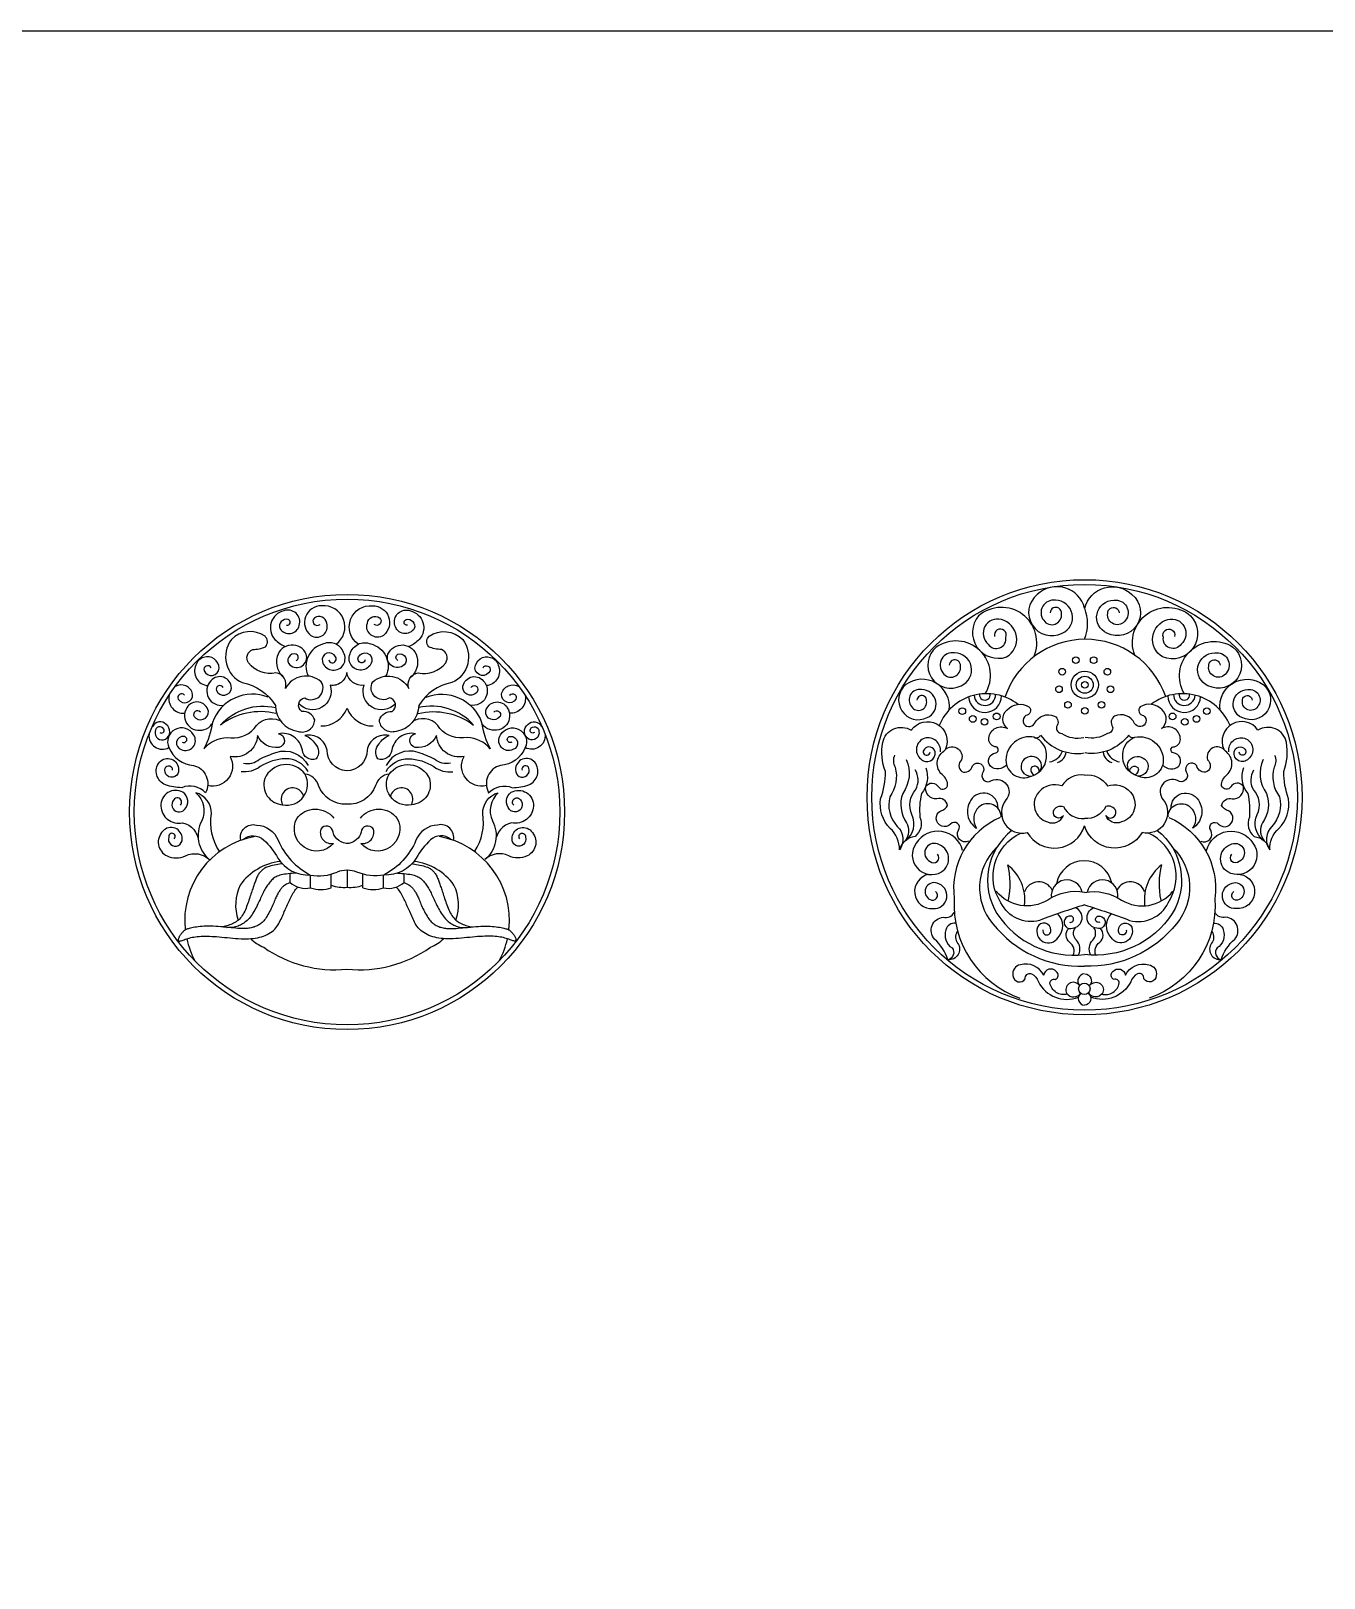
# Model space of a CAD drawing. Header units: millimetres. Extents: x -159346 to -157016, y -80163 to -78851.
# Drawn here: x -158123.3 to -157875.5, y -79147.2 to -78850.9 of the extents above; entities that cross this region are included whole.
import ezdxf

# ---------------------------------------------------------------- set-up
doc = ezdxf.new("R2010")
doc.units = ezdxf.units.MM
doc.header["$LTSCALE"] = 2
doc.header["$MEASUREMENT"] = 0
for name, color, linetype in [('3', 3, 'CONTINUOUS'), ('4', 4, 'CONTINUOUS'), ('7', 7, 'CONTINUOUS')]:
    doc.layers.add(name, color=color, linetype=linetype)
doc.layers.add('标注', color=7, linetype='CONTINUOUS', lineweight=25)

msp = doc.modelspace()

# ---------------------------------------------------------------- linework, layer by layer
at = {"layer": '3', "color": 0}
for p, q in [((-158073.61, -79013.98), (-158073.61, -79012.3)), ((-158069.69, -79015.03), (-158069.69, -79012.57)), ((-158065.73, -79015), (-158065.73, -79012.39)), ((-158062.66, -79011.63), (-158062.7, -79014.92)), ((-158059.66, -79015), (-158059.66, -79012.39)), ((-158055.71, -79015.03), (-158055.71, -79012.57)), ((-158051.78, -79013.98), (-158051.78, -79012.3))]:
    msp.add_line(p, q, dxfattribs=at)
for points in [[(-157921.39, -78961.47, 0.576968), (-157930.45, -78958.86, 0.902264), (-157925.67, -78966.24, 0.81527), (-157926.97, -78959.95, 0.684175), (-157929.22, -78963.78, 0.801803), (-157925.81, -78962.48, 1.016828), (-157927.99, -78962.33, 1.016828)], [(-157921.36, -78961.47, -0.576968), (-157912.31, -78958.86, -0.902264), (-157917.09, -78966.24, -0.81527), (-157915.78, -78959.95, -0.684175), (-157913.54, -78963.78, -0.801803), (-157916.94, -78962.48, -1.016828), (-157914.77, -78962.33, -1.016828)], [(-158064.81, -78968.37, 0.764401), (-158067.58, -78961, 0.714692), (-158069.67, -78966.66, 0.718561), (-158066.59, -78964.33, 0.553314), (-158068.93, -78963.28, 0.994656), (-158067.88, -78964.57)], [(-158060.58, -78968.37, -0.764401), (-158057.81, -78961, -0.714692), (-158055.72, -78966.66, -0.718561), (-158058.81, -78964.33, -0.553314), (-158056.47, -78963.28, -0.994656), (-158057.51, -78964.57)], [(-158074.29, -78964.72, 0.945036), (-158073.99, -78963.63, 0.598603), (-158075.58, -78965.37, 0.650996), (-158071.86, -78964.77, 0.617135), (-158074.84, -78961.94, 0.566164), (-158076.53, -78967.45, 0.103678), (-158074.54, -78968.81)], [(-158051.1, -78964.72, -0.945036), (-158051.4, -78963.63, -0.598603), (-158049.81, -78965.37, -0.650996), (-158053.54, -78964.77, -0.617135), (-158050.56, -78961.94, -0.566164), (-158048.87, -78967.45, -0.103678), (-158050.85, -78968.81)], [(-157931.11, -78970.78, 0.795297), (-157941.68, -78962.91, 0.760115), (-157936.32, -78970.8, 0.668581), (-157937.33, -78963.64, 0.799762), (-157939.87, -78968.34, 0.801803), (-157936.46, -78967.04, 1.382541), (-157938.64, -78966.89, 1.016828)], [(-157911.78, -78970.45, -0.774009), (-157901.08, -78962.91, -0.813152), (-157906.44, -78970.8, -0.668581), (-157905.42, -78963.64, -0.799762), (-157902.89, -78968.34, -0.801803), (-157906.29, -78967.04, -1.382541), (-157904.12, -78966.89)], [(-158072.45, -78971.47, 0.680341), (-158072.45, -78970.28, 0.813305), (-158073.65, -78972.32, 0.769631), (-158070.52, -78970.28, 0.708804), (-158076.08, -78970.68, 0.294001), (-158074.72, -78974.88)], [(-158066.19, -78971.38, 1.169114), (-158064.9, -78970.78, 0.909944), (-158067.43, -78971.67, 1.082387), (-158063.26, -78970.23, 0.452339), (-158067.24, -78968.3, 0.479589), (-158070.12, -78974.47, 0.479589)], [(-158059.2, -78971.38, -1.169114), (-158060.49, -78970.78, -0.909944), (-158057.96, -78971.67, -1.082387), (-158062.13, -78970.23, -0.452339), (-158058.16, -78968.3, -0.479589), (-158055.27, -78974.47, -0.479589)], [(-158052.94, -78971.47, -0.680341), (-158052.94, -78970.28, -0.813305), (-158051.75, -78972.32, -0.769631), (-158054.88, -78970.28, -0.708804), (-158049.31, -78970.68, -0.294001), (-158050.67, -78974.88)], [(-157940.43, -78977.84, 0.818321), (-157949.79, -78968.92, 0.902264), (-157945.01, -78976.3, 0.81527), (-157946.32, -78970.01, 0.684175), (-157948.56, -78973.84, 0.801803), (-157945.16, -78972.54, 1.016828), (-157947.33, -78972.39)], [(-157902.26, -78977.84, -0.797135), (-157892.96, -78968.92, -0.902264), (-157897.74, -78976.3, -0.81527), (-157896.44, -78970.01, -0.684175), (-157894.19, -78973.84, -0.801803), (-157897.6, -78972.54, -1.016828), (-157895.43, -78972.39)], [(-158088.75, -78972.86, 0.913915), (-158090.08, -78973.43, 0.780201), (-158087.2, -78972.97, 0.511685), (-158090.18, -78970.91, 0.265663), (-158091.67, -78972.35, 0.511819), (-158089.39, -78976.29)], [(-158036.65, -78972.86, -0.913915), (-158035.31, -78973.43, -0.780201), (-158038.19, -78972.97, -0.511685), (-158035.21, -78970.91, -0.265663), (-158033.73, -78972.35, -0.511819), (-158036.01, -78976.29)], [(-158086.41, -78976.65, 0.913915), (-158087.74, -78977.22, 0.780201), (-158084.86, -78976.76, 0.690591), (-158088.8, -78975.35, 0.722989), (-158086.29, -78980.05)], [(-158053.43, -78979.75, -0.814462), (-158059.44, -78976.23, -0.396573), (-158062.77, -78973.78, -0.425585), (-158065.95, -78976.23, -0.814462), (-158071.96, -78979.75)], [(-158038.99, -78976.65, -0.913915), (-158037.65, -78977.22, -0.780201), (-158040.53, -78976.76, -0.690591), (-158036.6, -78975.35, -0.722989), (-158039.1, -78980.05)], [(-157947.33, -78980.96, 0.662777), (-157955.6, -78976.1, 0.902264), (-157951.52, -78982.41, 0.81527), (-157952.63, -78977.03, 0.684175), (-157954.55, -78980.31, 0.801803), (-157951.64, -78979.2, 1.016828), (-157953.5, -78979.07, 1.016828)], [(-157895.43, -78980.96, -0.662777), (-157887.15, -78976.1, -0.902264), (-157891.24, -78982.41, -0.81527), (-157890.12, -78977.03, -0.684175), (-157888.2, -78980.31, -0.801803), (-157891.12, -78979.2, -1.016828), (-157889.26, -78979.07, -1.016828)], [(-158096.8, -78978.16, 0.511819), (-158093.81, -78981.58, 0.511819)], [(-158093.84, -78978.1, 0.913915), (-158095.04, -78978.91, 0.780201), (-158092.3, -78977.91, 0.511685), (-158095.62, -78976.45, 0.511685)], [(-158077.84, -78978.49, 0.423526), (-158088.49, -78983.34, -0.085316), (-158090.13, -78988.42, -0.21453), (-158085.7, -78986.2, 0.272565), (-158080.48, -78984.49, -0.389967), (-158075.62, -78982.99)], [(-158047.56, -78978.49, -0.423526), (-158036.91, -78983.34, 0.085316), (-158035.26, -78988.42, 0.21453), (-158039.69, -78986.2, -0.272565), (-158044.91, -78984.49, 0.389967), (-158049.78, -78982.99)], [(-158031.55, -78978.1, -0.913915), (-158030.35, -78978.91, -0.780201), (-158033.09, -78977.91, -0.511685), (-158029.77, -78976.45, -0.511685)], [(-158028.59, -78978.16, -0.511819), (-158031.59, -78981.58, -0.511819)], [(-158090.81, -78981.36, 0.913915), (-158092.01, -78982.18, 0.780201), (-158089.28, -78981.17, 0.690591), (-158093.41, -78980.54, 0.722989), (-158090.05, -78984.67, 0.225556), (-158088.6, -78983.62)], [(-158076.33, -78981.63, 0.226088), (-158086.92, -78983.84, -0.276841), (-158076.41, -78980.51)], [(-158067.7, -78984.02, 0.315346), (-158062.7, -78980.61, 0.31372), (-158057.69, -78984.02, 0.31372)], [(-158049.06, -78981.63, -0.226088), (-158038.48, -78983.84, 0.276841), (-158048.99, -78980.51)], [(-158034.58, -78981.36, -0.913915), (-158033.38, -78982.18, -0.780201), (-158036.12, -78981.17, -0.690591), (-158031.99, -78980.54, -0.722989), (-158035.35, -78984.67, -0.225556), (-158036.79, -78983.62)], [(-157936.34, -78991.44, -0.426377), (-157939.44, -78991.71, -0.586029), (-157938.4, -78989.16, 0.950481), (-157938.58, -78987.98, -0.394514), (-157939.72, -78986.32, -0.55097), (-157936.13, -78984.53, -0.475845), (-157936.22, -78980.94, -0.351889), (-157932.06, -78980.32, -0.657412), (-157932.67, -78982.02, 1.252332), (-157930.97, -78983.54, -0.405519), (-157927.14, -78982.12, -0.445799), (-157926.76, -78984.15, 0.440344), (-157925.77, -78985.47, 0.188033), (-157921.51, -78986.23)], [(-157906.42, -78991.44, 0.426377), (-157903.32, -78991.71, 0.586029), (-157904.36, -78989.16, -0.950481), (-157904.17, -78987.98, 0.394514), (-157903.04, -78986.32, 0.55097), (-157906.63, -78984.53, 0.475845), (-157906.54, -78980.94, 0.351889), (-157910.7, -78980.32, 0.657412), (-157910.08, -78982.02, -1.252332), (-157911.79, -78983.54, 0.405519), (-157915.62, -78982.12, 0.445799), (-157916, -78984.15, -0.440344), (-157916.99, -78985.47, -0.188033), (-157921.25, -78986.23)], [(-158098.6, -78985.27, 0.813971), (-158097.82, -78984.63, 0.812047), (-158099.46, -78985.06, 0.635144), (-158097.52, -78986.52, 0.550264), (-158097.35, -78983.73, 0.514063), (-158099.97, -78984.11, 0.016854), (-158100.09, -78984.25, 0.016854)], [(-158094.3, -78987.13, 1.263846), (-158093.96, -78986.02, 0.910067), (-158094.47, -78988.55, 0.769155), (-158092.11, -78985.72, 0.953547), (-158096.84, -78988.16, 0.286926), (-158092.11, -78991.56, -0.48952), (-158089.83, -78996.8, 0.314163), (-158094.38, -78995.84, -0.091069), (-158097.51, -78995.28, -0.496145), (-158098.67, -78990.96, -0.704152), (-158094.98, -78992.41, -1.231484), (-158097.55, -78992.09, -0.97026), (-158096.23, -78992.5)], [(-158031.1, -78987.13, -1.263846), (-158031.44, -78986.02, -0.910067), (-158030.92, -78988.55, -0.769155), (-158033.29, -78985.72, -0.953547), (-158028.56, -78988.16, -0.286926), (-158033.29, -78991.56, 0.48952), (-158035.57, -78996.8, -0.314163), (-158031.01, -78995.84, 0.091069), (-158027.88, -78995.28, 0.496145), (-158026.72, -78990.96, 0.704152), (-158030.41, -78992.41, 1.231484), (-158027.85, -78992.09, 0.97026), (-158029.16, -78992.5)], [(-158026.8, -78985.27, -0.813971), (-158027.57, -78984.63, -0.812047), (-158025.94, -78985.06, -0.635144), (-158027.87, -78986.52, -0.550264), (-158028.04, -78983.73, -0.514063), (-158025.42, -78984.11, -0.016854), (-158025.31, -78984.25, -0.016854)], [(-157951.81, -78992.02, -0.265393), (-157952.64, -78996.96, 0.078833), (-157952.94, -79001.49, -0.333603), (-157953.87, -79005.19, 0.315833), (-157956.86, -79007.77, 0.222774), (-157958.61, -79003.65, -0.236264), (-157960.46, -78997.99, 0.085555), (-157959.54, -78992.74, -0.136442), (-157960.05, -78987.18, -0.523331), (-157954.59, -78984.82, -0.910651), (-157948.04, -78988.48)], [(-157890.94, -78992.02, 0.265393), (-157890.12, -78996.96, -0.078833), (-157889.81, -79001.49, 0.333603), (-157888.88, -79005.19, -0.315833), (-157885.9, -79007.77, -0.222774), (-157884.14, -79003.65, 0.236264), (-157882.29, -78997.99, -0.085555), (-157883.22, -78992.74, 0.136442), (-157882.7, -78987.18, 0.523331), (-157888.16, -78984.82, 0.910651), (-157894.72, -78988.48)], [(-158100.65, -78985.61, 0.602606), (-158096.84, -78988.16)], [(-158035.99, -78995.43, -0.655969), (-158040.27, -78989.84, -0.460655), (-158045.56, -78985.84, -0.337276), (-158049.63, -78988.13, -0.827), (-158049.56, -78985.49, 0.417201), (-158054.14, -78988.63, -0.480503), (-158056.78, -78990.34, -0.366657), (-158056.57, -78987.42, -0.169841), (-158054.64, -78985.84, 0.421187), (-158058.86, -78988.63, -0.410772), (-158062.82, -78992.63, -0.391024), (-158066.54, -78988.63, 0.421187), (-158070.76, -78985.84, -0.169841), (-158068.83, -78987.42, -0.366657), (-158068.61, -78990.34, -0.480503), (-158071.26, -78988.63, 0.417201), (-158075.83, -78985.49, -0.827), (-158075.76, -78988.13, -0.337276), (-158079.84, -78985.84, -0.460655), (-158085.13, -78989.84, -0.655969), (-158089.4, -78995.43)], [(-158024.75, -78985.61, -0.602606), (-158028.56, -78988.16)], [(-157949.02, -78988.97, 0.531468), (-157952.01, -78986.37, 0.598897), (-157952.77, -78990.31, 0.752497), (-157950.03, -78988.97, 0.65611), (-157952.07, -78988.46, 1.454653), (-157950.99, -78989.04)], [(-157931.02, -78986.18, 0.483026), (-157929.82, -78985.75, 0.277221), (-157921.49, -78989.19, 0.274858)], [(-157911.74, -78986.18, -0.483026), (-157912.93, -78985.75, -0.277221), (-157921.26, -78989.19, -0.274858)], [(-157893.74, -78988.97, -0.531468), (-157890.75, -78986.37, -0.598897), (-157889.99, -78990.31, -0.752497), (-157892.72, -78988.97, -0.65611), (-157890.69, -78988.46, -1.454653), (-157891.77, -78989.04)], [(-158070.17, -78992.73, 0.275434), (-158074.46, -78990.3, 0.136815), (-158079.33, -78991.8, -0.187363), (-158082.97, -78992.8)], [(-158082.54, -78991.16, 0.224912), (-158079.47, -78990.37, -0.025666), (-158076.32, -78989.09, -0.372425), (-158070.17, -78991.59)], [(-158042.85, -78991.16, -0.224912), (-158045.93, -78990.37, 0.025666), (-158049.07, -78989.09, 0.372425), (-158055.22, -78991.59)], [(-158055.22, -78992.73, -0.275434), (-158050.93, -78990.3, -0.136815), (-158046.07, -78991.8, 0.187363), (-158042.42, -78992.8)], [(-157957.78, -78989.6, 0.239325), (-157957.68, -78991.92, -0.226734), (-157958.71, -78997.58, 0.257381), (-157957.27, -79003.24, -0.371712), (-157956.86, -79007.77)], [(-157955.59, -78990.46, -0.274358), (-157956.23, -78996.93, 0.249952), (-157955.48, -79002.55, -0.301089), (-157955.77, -79006.01)], [(-157943.64, -79006.09, -0.741047), (-157945.54, -79004, 0.968539), (-157947.05, -79002.82, -1.172337), (-157948.94, -79000.27, 0.210919), (-157947.63, -78999.23, 0.449919), (-157949.66, -78997.98, -0.486424), (-157951.82, -78995.63, -0.57974), (-157949.4, -78995.7, 0.573869), (-157947.63, -78995.5, 0.256102), (-157948.68, -78993.34, -0.482019), (-157948.35, -78988.84, -0.869168), (-157944.95, -78990.53, 0.481093), (-157944.89, -78992.76, 0.442108), (-157942.86, -78991.65, -0.961428), (-157940.83, -78992.82, 0.87135), (-157939.2, -78994.46, -0.810402), (-157936.45, -78998.18, 0.715747), (-157932.39, -79004.42, 0.650816), (-157921.38, -79003.15, 0.653291)], [(-157930.08, -78992.82, 0.427517), (-157930.26, -78990.29, 0.41129), (-157933.24, -78990.72, 0.630059), (-157931.58, -78993.6)], [(-157899.11, -79006.09, 0.741047), (-157897.21, -79004, -0.968539), (-157895.71, -79002.82, 1.172337), (-157893.81, -79000.27, -0.210919), (-157895.12, -78999.23, -0.449919), (-157893.09, -78997.98, 0.486424), (-157890.93, -78995.63, 0.57974), (-157893.35, -78995.7, -0.573869), (-157895.12, -78995.5, -0.256102), (-157894.07, -78993.34, 0.482019), (-157894.4, -78988.84, 0.869168), (-157897.8, -78990.53, -0.481093), (-157897.87, -78992.76, -0.442108), (-157899.9, -78991.65, 0.961428), (-157901.92, -78992.82, -0.87135), (-157903.56, -78994.46, 0.810402), (-157906.31, -78998.18, -0.715747), (-157910.36, -79004.42, -0.650816), (-157921.38, -79003.15, -0.653291)], [(-157912.67, -78992.82, -0.427517), (-157912.5, -78990.29, -0.41129), (-157909.52, -78990.72, -0.630059), (-157911.17, -78993.6)], [(-157887.17, -78990.46, 0.274358), (-157886.53, -78996.93, -0.249952), (-157887.28, -79002.55, 0.301089), (-157886.98, -79006.01)], [(-157884.97, -78989.6, -0.239325), (-157885.07, -78991.92, 0.226734), (-157884.04, -78997.58, -0.257381), (-157885.48, -79003.24, 0.371712), (-157885.9, -79007.77)], [(-158054.65, -78993.23, 0.312779), (-158057.22, -78995.44, -0.329758), (-158062.81, -78999.01, -0.320367), (-158068.17, -78995.44, 0.312779), (-158070.75, -78993.23)], [(-157955.77, -79006.01, 0.37003), (-157954.46, -79001, -0.299561), (-157953.71, -78996.18, 0.257497), (-157953.82, -78992.44, 0.257497)], [(-157930.08, -78992.82, 0.769753), (-157931.58, -78991.99, 0.448997), (-157930.97, -78993.38)], [(-157921.38, -78993.41, 0.30426), (-157925.75, -78995.51, 0.309223), (-157930.16, -78996.69, 0.555427), (-157928.46, -79002.4, 0.426522), (-157925.41, -79001.16, -0.859141), (-157927.33, -79000.31, -0.424189), (-157925.41, -78999.46, 0.315186), (-157921.38, -79001.71)], [(-157921.38, -78993.41, -0.30426), (-157917.01, -78995.51, -0.309223), (-157912.6, -78996.69, -0.555427), (-157914.29, -79002.4, -0.426522), (-157917.34, -79001.16, 0.859141), (-157915.42, -79000.31, 0.424189), (-157917.34, -78999.46, -0.315186), (-157921.38, -79001.71)], [(-157912.67, -78992.82, -0.769753), (-157911.17, -78991.99, -0.448997), (-157911.79, -78993.38)], [(-157886.98, -79006.01, -0.37003), (-157888.29, -79001, 0.299561), (-157889.04, -78996.18, -0.257497), (-157888.94, -78992.44, -0.257497)], [(-158094.63, -78999.2, 1.09445), (-158095.91, -78998.16, 1.008522), (-158093.82, -79000.01, 0.453355), (-158094.14, -78996.72, 0.592629), (-158098.39, -78999.36, 0.4631), (-158094.22, -79002.57, -0.334831), (-158091.14, -79006.15)], [(-158030.77, -78999.2, -1.09445), (-158029.49, -78998.16, -1.008522), (-158031.57, -79000.01, -0.453355), (-158031.25, -78996.72, -0.592629), (-158027, -78999.36, -0.4631), (-158031.17, -79002.57, 0.334831), (-158034.26, -79006.15)], [(-158087.17, -79008.02, -0.185544), (-158088.69, -79000.81, 0.338744), (-158091.66, -78996.8, -0.328593), (-158090.54, -79002.17, 0.355791), (-158089.09, -79009.62)], [(-158038.23, -79008.02, 0.185544), (-158036.7, -79000.81, -0.338744), (-158033.74, -78996.8, 0.328593), (-158034.86, -79002.17, -0.355791), (-158036.3, -79009.62)], [(-157937.96, -78999.81, 0.786834), (-157943.19, -78998.25, 0.423703), (-157942.07, -79003.6)], [(-157937.37, -79001.45, 0.649745), (-157941.62, -78999.55, 0.383532), (-157942.07, -79003.6)], [(-157905.39, -79001.45, -0.649745), (-157901.14, -78999.55, -0.383532), (-157900.68, -79003.6)], [(-157904.8, -78999.81, -0.786834), (-157899.57, -78998.25, -0.423703), (-157900.68, -79003.6)], [(-158060.15, -79001.66, -0.494959), (-158053.08, -79001.73, -0.890225), (-158060.08, -79006.51, 0.556228), (-158057.65, -79003.8, 0.73986), (-158060.01, -79004.36, -0.292821), (-158062.37, -79006.51, -0.362905), (-158065.38, -79004.36, 0.73986), (-158067.74, -79003.8, 0.556228), (-158065.31, -79006.51, -0.890225), (-158072.32, -79001.73, -0.494959), (-158065.24, -79001.66)], [(-158095.83, -79005.61, 1.673416), (-158096.87, -79005.29, 1.231484), (-158094.3, -79005.61, 0.704152), (-158097.99, -79004.17, 0.527339), (-158097.19, -79008.9, 0.227043), (-158093.66, -79008.9, -0.319869), (-158089.09, -79009.62)], [(-158083.08, -79005.92, -0.555163), (-158080.04, -79002.99, -0.295344), (-158075.89, -79005.91, 0.175505), (-158069.74, -79012.56, 0.149632), (-158064.59, -79011.99, 0.149632)], [(-158082.58, -79005.75, -0.380054), (-158078.68, -79005.84, -0.087521), (-158075.96, -79009.34, 0.272505), (-158069.74, -79012.56, 0.272505)], [(-158042.31, -79005.92, 0.555163), (-158045.36, -79002.99, 0.295344), (-158049.5, -79005.91, -0.175505), (-158055.65, -79012.56, -0.149632), (-158060.8, -79011.99, -0.149632)], [(-158042.82, -79005.75, 0.380054), (-158046.72, -79005.84, 0.087521), (-158049.43, -79009.34, -0.272505), (-158055.65, -79012.56, -0.272505)], [(-158029.57, -79005.61, -1.673416), (-158028.52, -79005.29, -1.231484), (-158031.09, -79005.61, -0.704152), (-158027.4, -79004.17, -0.527339), (-158028.2, -79008.9, -0.227043), (-158031.73, -79008.9, 0.319869), (-158036.3, -79009.62)], [(-157944.76, -79007.89, 0.670261), (-157953.62, -79006.49, 0.821862), (-157948.8, -79011.98, 0.644197), (-157949.58, -79006.6, 0.943437), (-157950.99, -79009.96, 0.982421), (-157949.58, -79008.56, 0.982421)], [(-157921.38, -79018.26, 0.012662), (-157930, -79021.25, -0.361586), (-157937.4, -79017.88, -0.460042), (-157933.62, -79004.53)], [(-157921.38, -79018.26, -0.012662), (-157912.75, -79021.25, 0.361586), (-157905.36, -79017.88, 0.460042), (-157909.13, -79004.53)], [(-157898, -79007.89, -0.670261), (-157889.13, -79006.49, -0.821862), (-157893.96, -79011.98, -0.644197), (-157893.17, -79006.6, -0.943437), (-157891.77, -79009.96, -0.982421), (-157893.17, -79008.56, -0.982421)], [(-157951.21, -79012.44, 0.949294), (-157950.42, -79019, 0.915452), (-157949.64, -79014.13, 0.95244), (-157950.98, -79017.27, 0.984838), (-157949.97, -79015.75, 0.984838)], [(-157891.54, -79012.44, -0.949294), (-157892.33, -79019, -0.915452), (-157893.12, -79014.13, -0.95244), (-157891.77, -79017.27, -0.984838), (-157892.78, -79015.75, -0.984838)], [(-157921.38, -79015.91, 0.195357), (-157928.44, -79017.36, -0.37638), (-157938.3, -79015.68)], [(-157921.38, -79015.91, -0.195357), (-157914.31, -79017.36, 0.37638), (-157904.45, -79015.68)], [(-157947.56, -79028.78, 0.13131), (-157950.14, -79024.85, -0.614745), (-157948.45, -79020.65, 0.342444), (-157946.38, -79019.75, 0.342444)], [(-157929.35, -79023.05, 1.271218), (-157927.85, -79023.13, 0.835638), (-157930.41, -79022.58, 0.893657), (-157926.44, -79024.54, 0.399996), (-157926.51, -79019.98, 0.399996)], [(-157924.28, -79021.6, 1.115065), (-157924.01, -79020.43, 1.258375), (-157923.69, -79022.74, 0.798038), (-157923.17, -79018.84, 0.798038)], [(-157918.47, -79021.6, -1.115065), (-157918.75, -79020.43, -1.258375), (-157919.06, -79022.74, -0.798038), (-157919.59, -79018.84, -0.798038)], [(-157913.41, -79023.05, -1.271218), (-157914.9, -79023.13, -0.835638), (-157912.35, -79022.58, -0.893657), (-157916.31, -79024.54, -0.399996), (-157916.25, -79019.98, -0.399996)], [(-157895.2, -79028.78, -0.13131), (-157892.62, -79024.85, 0.614745), (-157894.3, -79020.65, -0.342444), (-157896.38, -79019.75, -0.342444)], [(-157946.1, -79021.77, 0.369842), (-157947.95, -79023.06, 0.347348), (-157946.77, -79026.54, -0.55714), (-157947.56, -79028.78)], [(-157923.55, -79027.93, 0.377333), (-157924.28, -79025.45, -0.431727), (-157924.41, -79022.78)], [(-157922.52, -79027.84, 0.307011), (-157922.95, -79025.01, -0.385216), (-157923.14, -79022.66)], [(-157920.24, -79027.84, -0.307011), (-157919.81, -79025.01, 0.385216), (-157919.61, -79022.66)], [(-157919.2, -79027.93, -0.377333), (-157918.47, -79025.45, 0.431727), (-157918.35, -79022.78)], [(-157896.66, -79021.77, -0.369842), (-157894.81, -79023.06, -0.347348), (-157895.98, -79026.54, 0.55714), (-157895.2, -79028.78)], [(-157945.82, -79023.4, 0.299529), (-157945.7, -79025.64, -0.649488), (-157947.56, -79028.78)], [(-157896.94, -79023.4, -0.299529), (-157897.05, -79025.64, 0.649488), (-157895.2, -79028.78)], [(-157924.66, -79035.39, -0.442566), (-157928.01, -79033.23, -0.496886), (-157927.02, -79032.56, 0.598548), (-157926.8, -79031.04, 0.639301), (-157929.21, -79031.75, 0.36332), (-157933.68, -79029.74, 0.424204), (-157935.11, -79031.84, 0.707535), (-157932.74, -79032.47, -0.562981), (-157931.54, -79031.48, -0.204648), (-157930.24, -79033, 0.383485), (-157922.56, -79035.98)], [(-157921.43, -79031.48, 0.575122), (-157922.42, -79033.67, 0.932076), (-157924.79, -79035.24, 0.523218), (-157922.11, -79035.19, 0.669136), (-157921.39, -79037.51)], [(-157921.32, -79031.48, -0.575122), (-157920.34, -79033.67, -0.932076), (-157917.97, -79035.24, -0.523218), (-157920.65, -79035.19, -0.669136), (-157921.37, -79037.51)], [(-157918.1, -79035.39, 0.442566), (-157914.75, -79033.23, 0.496886), (-157915.73, -79032.56, -0.598548), (-157915.96, -79031.04, -0.639301), (-157913.54, -79031.75, -0.36332), (-157909.07, -79029.74, -0.424204), (-157907.64, -79031.84, -0.707535), (-157910.01, -79032.47, 0.562981), (-157911.22, -79031.48, 0.204648), (-157912.52, -79033, -0.383485), (-157920.19, -79035.98)]]:
    msp.add_lwpolyline(points, format="xyb", dxfattribs=at)
for points in [[(-158078.42, -78966.84, 0.374171), (-158084.86, -78967.48, 0.484414), (-158082.77, -78975.72, -0.210103), (-158076.43, -78980.07, 0.374412), (-158072.07, -78985.05, 0.504883), (-158068.9, -78982.87, 0.34658), (-158071.35, -78981.24, -0.673835), (-158070.81, -78978.62, 0.7978), (-158067.63, -78975.54, 0.478027), (-158074.52, -78976.81, 0.471106), (-158076.34, -78973.82, -0.298572), (-158081.59, -78971.91, -0.489388), (-158080.78, -78969.38, 0.099733), (-158078.33, -78968.84, 0.414632)], [(-158046.97, -78966.84, -0.374171), (-158040.54, -78967.48, -0.484414), (-158042.62, -78975.72, 0.210103), (-158048.97, -78980.07, -0.374412), (-158053.32, -78985.05, -0.504883), (-158056.49, -78982.87, -0.34658), (-158054.05, -78981.24, 0.673835), (-158054.59, -78978.62, -0.7978), (-158057.76, -78975.54, -0.478027), (-158050.87, -78976.81, -0.471106), (-158049.06, -78973.82, 0.298572), (-158043.8, -78971.91, 0.489388), (-158044.62, -78969.38, -0.099733), (-158047.06, -78968.84, -0.414632)], [(-157936.46, -78990.58, 0.550028), (-157931.58, -78993.6, 0.368917), (-157928.7, -78989.39, 0.314697), (-157931.02, -78986.18, 0.475188)], [(-157906.3, -78990.58, -0.550028), (-157911.17, -78993.6, -0.368917), (-157914.06, -78989.39, -0.314697), (-157911.74, -78986.18, -0.475188)], [(-158078.47, -78994.09, 0.491368), (-158075.04, -78999.09, 0.641309), (-158070.75, -78993.23, 0.572563)], [(-158046.93, -78994.09, -0.491368), (-158050.36, -78999.09, -0.641309), (-158054.65, -78993.23, -0.572563)]]:
    msp.add_lwpolyline(points, format="xyb", close=True, dxfattribs=at)
for points in [[(-158075.17, -79010.38), (-158075.24, -79010.39), (-158075.41, -79010.42), (-158075.65, -79010.46), (-158075.96, -79010.52), (-158076.29, -79010.59), (-158076.65, -79010.67), (-158077, -79010.75), (-158077.33, -79010.83), (-158077.62, -79010.91), (-158077.87, -79010.99), (-158078.09, -79011.07), (-158078.28, -79011.15), (-158078.44, -79011.24), (-158078.59, -79011.33), (-158078.73, -79011.42), (-158078.86, -79011.53), (-158078.99, -79011.63), (-158079.11, -79011.75), (-158079.23, -79011.87), (-158079.35, -79012), (-158079.47, -79012.14), (-158079.58, -79012.29), (-158079.69, -79012.44), (-158079.79, -79012.61), (-158079.88, -79012.78), (-158079.96, -79012.95), (-158080.04, -79013.14), (-158080.12, -79013.33), (-158080.19, -79013.52), (-158080.27, -79013.72), (-158080.34, -79013.93), (-158080.41, -79014.13), (-158080.48, -79014.33), (-158080.55, -79014.54), (-158080.63, -79014.76), (-158080.71, -79014.97), (-158080.78, -79015.2), (-158080.86, -79015.43), (-158080.95, -79015.68), (-158081.03, -79015.93), (-158081.12, -79016.2), (-158081.21, -79016.48), (-158081.3, -79016.77), (-158081.4, -79017.07), (-158081.5, -79017.37), (-158081.6, -79017.68), (-158081.71, -79017.98), (-158081.82, -79018.29), (-158081.94, -79018.6), (-158082.06, -79018.91), (-158082.19, -79019.21), (-158082.32, -79019.5), (-158082.47, -79019.78), (-158082.62, -79020.06), (-158082.78, -79020.31), (-158082.95, -79020.56), (-158083.13, -79020.78), (-158083.32, -79020.99), (-158083.53, -79021.18), (-158083.74, -79021.35), (-158083.96, -79021.52), (-158084.19, -79021.66), (-158084.43, -79021.8), (-158084.68, -79021.92), (-158084.94, -79022.03), (-158085.2, -79022.13), (-158085.46, -79022.22), (-158085.73, -79022.3), (-158085.99, -79022.36), (-158086.24, -79022.42), (-158086.49, -79022.46), (-158086.73, -79022.5)], [(-158050.23, -79010.38), (-158050.16, -79010.39), (-158049.99, -79010.42), (-158049.74, -79010.46), (-158049.44, -79010.52), (-158049.1, -79010.59), (-158048.74, -79010.67), (-158048.39, -79010.75), (-158048.06, -79010.83), (-158047.77, -79010.91), (-158047.52, -79010.99), (-158047.31, -79011.07), (-158047.12, -79011.15), (-158046.95, -79011.24), (-158046.8, -79011.33), (-158046.67, -79011.42), (-158046.54, -79011.53), (-158046.41, -79011.63), (-158046.28, -79011.75), (-158046.16, -79011.87), (-158046.04, -79012), (-158045.92, -79012.14), (-158045.81, -79012.29), (-158045.71, -79012.44), (-158045.61, -79012.61), (-158045.52, -79012.78), (-158045.43, -79012.95), (-158045.35, -79013.14), (-158045.27, -79013.33), (-158045.2, -79013.52), (-158045.13, -79013.72), (-158045.06, -79013.93), (-158044.99, -79014.13), (-158044.91, -79014.33), (-158044.84, -79014.54), (-158044.77, -79014.76), (-158044.69, -79014.97), (-158044.61, -79015.2), (-158044.53, -79015.43), (-158044.45, -79015.68), (-158044.36, -79015.93), (-158044.28, -79016.2), (-158044.19, -79016.48), (-158044.09, -79016.77), (-158044, -79017.07), (-158043.9, -79017.37), (-158043.79, -79017.68), (-158043.69, -79017.98), (-158043.58, -79018.29), (-158043.46, -79018.6), (-158043.34, -79018.91), (-158043.21, -79019.21), (-158043.07, -79019.5), (-158042.93, -79019.78), (-158042.78, -79020.06), (-158042.61, -79020.31), (-158042.44, -79020.56), (-158042.26, -79020.78), (-158042.07, -79020.99), (-158041.87, -79021.18), (-158041.66, -79021.35), (-158041.43, -79021.52), (-158041.2, -79021.66), (-158040.96, -79021.8), (-158040.71, -79021.92), (-158040.46, -79022.03), (-158040.2, -79022.13), (-158039.93, -79022.22), (-158039.67, -79022.3), (-158039.41, -79022.36), (-158039.15, -79022.42), (-158038.9, -79022.46), (-158038.67, -79022.5)], [(-158073.61, -79013.98), (-158074, -79014.17), (-158074.29, -79014.33), (-158074.52, -79014.46), (-158074.69, -79014.57), (-158074.85, -79014.69), (-158074.99, -79014.8), (-158075.11, -79014.92), (-158075.22, -79015.04), (-158075.33, -79015.16), (-158075.42, -79015.29), (-158075.51, -79015.42), (-158075.6, -79015.55), (-158075.69, -79015.69), (-158075.79, -79015.84), (-158075.88, -79016), (-158075.97, -79016.16), (-158076.07, -79016.34), (-158076.16, -79016.52), (-158076.26, -79016.72), (-158076.35, -79016.92), (-158076.45, -79017.14), (-158076.55, -79017.38), (-158076.65, -79017.62), (-158076.75, -79017.88), (-158076.86, -79018.14), (-158076.97, -79018.41), (-158077.1, -79018.69), (-158077.23, -79018.98), (-158077.37, -79019.27), (-158077.53, -79019.57), (-158077.68, -79019.86), (-158077.85, -79020.15), (-158078.02, -79020.42), (-158078.18, -79020.69), (-158078.35, -79020.93), (-158078.51, -79021.15), (-158078.67, -79021.35), (-158078.83, -79021.52), (-158078.99, -79021.67), (-158079.14, -79021.81), (-158079.29, -79021.93), (-158079.45, -79022.03), (-158079.61, -79022.13), (-158079.77, -79022.22), (-158079.94, -79022.3), (-158080.12, -79022.38), (-158080.3, -79022.45), (-158080.49, -79022.52), (-158080.68, -79022.58), (-158080.89, -79022.64), (-158081.1, -79022.69), (-158081.31, -79022.73), (-158081.53, -79022.76), (-158081.77, -79022.79), (-158082.02, -79022.81), (-158082.28, -79022.82), (-158082.57, -79022.82), (-158082.88, -79022.82), (-158083.23, -79022.8), (-158083.6, -79022.78), (-158084.01, -79022.74), (-158084.44, -79022.7), (-158084.91, -79022.66), (-158085.39, -79022.61), (-158085.88, -79022.56), (-158086.38, -79022.52), (-158086.88, -79022.47), (-158087.37, -79022.43), (-158087.86, -79022.41), (-158088.33, -79022.38), (-158088.79, -79022.37), (-158089.24, -79022.37), (-158089.67, -79022.37), (-158090.09, -79022.38), (-158090.49, -79022.41), (-158090.87, -79022.43), (-158091.23, -79022.47), (-158091.57, -79022.52), (-158091.89, -79022.57), (-158092.19, -79022.62), (-158092.46, -79022.67), (-158092.71, -79022.73), (-158092.93, -79022.79), (-158093.12, -79022.84), (-158093.28, -79022.89), (-158093.42, -79022.94), (-158093.54, -79022.99), (-158093.63, -79023.04), (-158093.72, -79023.09), (-158093.8, -79023.14), (-158093.87, -79023.2), (-158093.95, -79023.26), (-158094.03, -79023.33), (-158094.11, -79023.41), (-158094.19, -79023.49), (-158094.28, -79023.58), (-158094.37, -79023.68), (-158094.45, -79023.78), (-158094.54, -79023.88), (-158094.62, -79024), (-158094.7, -79024.11), (-158094.77, -79024.23), (-158094.84, -79024.35), (-158094.9, -79024.47), (-158094.96, -79024.59), (-158095, -79024.7), (-158095.03, -79024.8), (-158095.05, -79024.9), (-158095.06, -79024.98), (-158095.05, -79025.06), (-158095.03, -79025.12), (-158094.99, -79025.16), (-158094.93, -79025.2), (-158094.85, -79025.21), (-158094.76, -79025.21), (-158094.63, -79025.19), (-158094.49, -79025.15), (-158094.32, -79025.1), (-158094.13, -79025.03), (-158093.92, -79024.96), (-158093.7, -79024.88), (-158093.46, -79024.79), (-158093.2, -79024.71), (-158092.93, -79024.63), (-158092.65, -79024.56), (-158092.35, -79024.49), (-158092.04, -79024.44), (-158091.72, -79024.39), (-158091.39, -79024.35), (-158091.04, -79024.31), (-158090.68, -79024.29), (-158090.3, -79024.28), (-158089.9, -79024.27), (-158089.5, -79024.28), (-158089.07, -79024.29), (-158088.63, -79024.31), (-158088.17, -79024.34), (-158087.7, -79024.37), (-158087.22, -79024.41), (-158086.71, -79024.45), (-158086.2, -79024.5), (-158085.67, -79024.56), (-158085.13, -79024.61), (-158084.6, -79024.66), (-158084.06, -79024.7), (-158083.54, -79024.74), (-158083.02, -79024.77), (-158082.52, -79024.78), (-158082.04, -79024.79), (-158081.58, -79024.77), (-158081.13, -79024.75), (-158080.7, -79024.7), (-158080.29, -79024.65), (-158079.88, -79024.57), (-158079.49, -79024.48), (-158079.11, -79024.38), (-158078.74, -79024.26), (-158078.38, -79024.12), (-158078.03, -79023.96), (-158077.7, -79023.79), (-158077.38, -79023.6), (-158077.08, -79023.4), (-158076.81, -79023.18), (-158076.56, -79022.94), (-158076.33, -79022.69), (-158076.13, -79022.43), (-158075.95, -79022.16), (-158075.78, -79021.87), (-158075.63, -79021.58), (-158075.49, -79021.29), (-158075.35, -79021), (-158075.22, -79020.71), (-158075.09, -79020.42), (-158074.97, -79020.13), (-158074.84, -79019.85), (-158074.72, -79019.57), (-158074.59, -79019.3), (-158074.47, -79019.03), (-158074.35, -79018.76), (-158074.23, -79018.5), (-158074.11, -79018.24), (-158073.99, -79017.98), (-158073.88, -79017.73), (-158073.76, -79017.47), (-158073.64, -79017.23), (-158073.52, -79016.98), (-158073.39, -79016.73), (-158073.26, -79016.48), (-158073.13, -79016.24), (-158073, -79016), (-158072.86, -79015.77), (-158072.71, -79015.54), (-158072.55, -79015.33), (-158072.38, -79015.13), (-158072.2, -79014.96), (-158072.1, -79014.88)], [(-158072.34, -79012.2), (-158072.78, -79012.23), (-158073.2, -79012.27), (-158073.61, -79012.3), (-158073.99, -79012.34), (-158074.36, -79012.38), (-158074.7, -79012.43), (-158075.02, -79012.48), (-158075.32, -79012.54), (-158075.59, -79012.61), (-158075.84, -79012.69), (-158076.07, -79012.79), (-158076.28, -79012.89), (-158076.47, -79013), (-158076.66, -79013.12), (-158076.83, -79013.26), (-158077, -79013.41), (-158077.17, -79013.56), (-158077.33, -79013.73), (-158077.48, -79013.91), (-158077.64, -79014.1), (-158077.78, -79014.29), (-158077.93, -79014.49), (-158078.06, -79014.7), (-158078.2, -79014.9), (-158078.32, -79015.11), (-158078.44, -79015.33), (-158078.56, -79015.55), (-158078.68, -79015.77), (-158078.79, -79016), (-158078.9, -79016.24), (-158079.02, -79016.48), (-158079.14, -79016.73), (-158079.26, -79016.99), (-158079.38, -79017.26), (-158079.51, -79017.54), (-158079.65, -79017.82), (-158079.78, -79018.11), (-158079.93, -79018.4), (-158080.08, -79018.69), (-158080.23, -79018.98), (-158080.39, -79019.27), (-158080.56, -79019.56), (-158080.73, -79019.84), (-158080.91, -79020.11), (-158081.09, -79020.37), (-158081.28, -79020.62), (-158081.47, -79020.86), (-158081.67, -79021.08), (-158081.87, -79021.28), (-158082.08, -79021.46), (-158082.29, -79021.62), (-158082.5, -79021.77), (-158082.71, -79021.91), (-158082.93, -79022.03), (-158083.15, -79022.14), (-158083.36, -79022.24), (-158083.58, -79022.33), (-158083.81, -79022.41), (-158084.05, -79022.48), (-158084.31, -79022.54), (-158084.6, -79022.59), (-158084.93, -79022.62), (-158085.31, -79022.64), (-158085.73, -79022.65)], [(-158051.78, -79013.98), (-158051.4, -79014.17), (-158051.1, -79014.33), (-158050.88, -79014.46), (-158050.7, -79014.57), (-158050.55, -79014.69), (-158050.41, -79014.8), (-158050.28, -79014.92), (-158050.17, -79015.04), (-158050.07, -79015.16), (-158049.97, -79015.29), (-158049.88, -79015.42), (-158049.79, -79015.55), (-158049.7, -79015.69), (-158049.61, -79015.84), (-158049.52, -79016), (-158049.42, -79016.16), (-158049.33, -79016.34), (-158049.23, -79016.52), (-158049.14, -79016.72), (-158049.04, -79016.92), (-158048.95, -79017.14), (-158048.85, -79017.38), (-158048.75, -79017.62), (-158048.65, -79017.88), (-158048.54, -79018.14), (-158048.42, -79018.41), (-158048.3, -79018.69), (-158048.16, -79018.98), (-158048.02, -79019.27), (-158047.87, -79019.57), (-158047.71, -79019.86), (-158047.55, -79020.15), (-158047.38, -79020.42), (-158047.21, -79020.69), (-158047.04, -79020.93), (-158046.88, -79021.15), (-158046.72, -79021.35), (-158046.56, -79021.52), (-158046.41, -79021.67), (-158046.26, -79021.81), (-158046.1, -79021.93), (-158045.95, -79022.03), (-158045.79, -79022.13), (-158045.62, -79022.22), (-158045.45, -79022.3), (-158045.28, -79022.38), (-158045.09, -79022.45), (-158044.91, -79022.52), (-158044.71, -79022.58), (-158044.51, -79022.64), (-158044.3, -79022.69), (-158044.08, -79022.73), (-158043.86, -79022.76), (-158043.63, -79022.79), (-158043.38, -79022.81), (-158043.11, -79022.82), (-158042.82, -79022.82), (-158042.51, -79022.82), (-158042.17, -79022.8), (-158041.8, -79022.78), (-158041.39, -79022.74), (-158040.95, -79022.7), (-158040.49, -79022.66), (-158040.01, -79022.61), (-158039.52, -79022.56), (-158039.02, -79022.52), (-158038.52, -79022.47), (-158038.02, -79022.43), (-158037.53, -79022.41), (-158037.06, -79022.38), (-158036.6, -79022.37), (-158036.15, -79022.37), (-158035.72, -79022.37), (-158035.3, -79022.38), (-158034.91, -79022.41), (-158034.52, -79022.43), (-158034.16, -79022.47), (-158033.82, -79022.52), (-158033.5, -79022.57), (-158033.2, -79022.62), (-158032.93, -79022.67), (-158032.68, -79022.73), (-158032.46, -79022.79), (-158032.27, -79022.84), (-158032.11, -79022.89), (-158031.97, -79022.94), (-158031.86, -79022.99), (-158031.76, -79023.04), (-158031.67, -79023.09), (-158031.6, -79023.14), (-158031.52, -79023.2), (-158031.45, -79023.26), (-158031.37, -79023.33), (-158031.29, -79023.41), (-158031.2, -79023.49), (-158031.12, -79023.58), (-158031.03, -79023.68), (-158030.94, -79023.78), (-158030.86, -79023.88), (-158030.77, -79024), (-158030.69, -79024.11), (-158030.62, -79024.23), (-158030.55, -79024.35), (-158030.49, -79024.47), (-158030.44, -79024.59), (-158030.39, -79024.7), (-158030.36, -79024.8), (-158030.34, -79024.9), (-158030.33, -79024.98), (-158030.34, -79025.06), (-158030.36, -79025.12), (-158030.4, -79025.16), (-158030.46, -79025.2), (-158030.54, -79025.21), (-158030.64, -79025.21), (-158030.76, -79025.19), (-158030.91, -79025.15), (-158031.07, -79025.1), (-158031.26, -79025.03), (-158031.47, -79024.96), (-158031.7, -79024.88), (-158031.94, -79024.79), (-158032.19, -79024.71), (-158032.46, -79024.63), (-158032.75, -79024.56), (-158033.04, -79024.49), (-158033.35, -79024.44), (-158033.67, -79024.39), (-158034.01, -79024.35), (-158034.35, -79024.31), (-158034.72, -79024.29), (-158035.1, -79024.28), (-158035.49, -79024.27), (-158035.9, -79024.28), (-158036.32, -79024.29), (-158036.76, -79024.31), (-158037.22, -79024.34), (-158037.69, -79024.37), (-158038.18, -79024.41), (-158038.68, -79024.45), (-158039.2, -79024.5), (-158039.73, -79024.56), (-158040.26, -79024.61), (-158040.8, -79024.66), (-158041.33, -79024.7), (-158041.86, -79024.74), (-158042.38, -79024.77), (-158042.88, -79024.78), (-158043.36, -79024.79), (-158043.82, -79024.77), (-158044.26, -79024.75), (-158044.69, -79024.7), (-158045.11, -79024.65), (-158045.51, -79024.57), (-158045.9, -79024.48), (-158046.28, -79024.38), (-158046.66, -79024.26), (-158047.02, -79024.12), (-158047.37, -79023.96), (-158047.7, -79023.79), (-158048.02, -79023.6), (-158048.31, -79023.4), (-158048.59, -79023.18), (-158048.84, -79022.94), (-158049.06, -79022.69), (-158049.27, -79022.43), (-158049.45, -79022.16), (-158049.62, -79021.87), (-158049.77, -79021.58), (-158049.91, -79021.29), (-158050.04, -79021), (-158050.17, -79020.71), (-158050.3, -79020.42), (-158050.43, -79020.13), (-158050.55, -79019.85), (-158050.68, -79019.57), (-158050.8, -79019.3), (-158050.92, -79019.03), (-158051.04, -79018.76), (-158051.16, -79018.5), (-158051.28, -79018.24), (-158051.4, -79017.98), (-158051.52, -79017.73), (-158051.64, -79017.47), (-158051.76, -79017.23), (-158051.88, -79016.98), (-158052, -79016.73), (-158052.13, -79016.48), (-158052.26, -79016.24), (-158052.4, -79016), (-158052.54, -79015.77), (-158052.69, -79015.54), (-158052.85, -79015.33), (-158053.02, -79015.13), (-158053.2, -79014.96), (-158053.29, -79014.88)], [(-158053.05, -79012.2), (-158052.61, -79012.23), (-158052.19, -79012.27), (-158051.79, -79012.3), (-158051.4, -79012.34), (-158051.04, -79012.38), (-158050.69, -79012.43), (-158050.37, -79012.48), (-158050.08, -79012.54), (-158049.81, -79012.61), (-158049.56, -79012.69), (-158049.33, -79012.79), (-158049.12, -79012.89), (-158048.92, -79013), (-158048.74, -79013.12), (-158048.56, -79013.26), (-158048.39, -79013.41), (-158048.23, -79013.56), (-158048.07, -79013.73), (-158047.91, -79013.91), (-158047.76, -79014.1), (-158047.61, -79014.29), (-158047.47, -79014.49), (-158047.33, -79014.7), (-158047.2, -79014.9), (-158047.07, -79015.11), (-158046.95, -79015.33), (-158046.83, -79015.55), (-158046.72, -79015.77), (-158046.6, -79016), (-158046.49, -79016.24), (-158046.38, -79016.48), (-158046.26, -79016.73), (-158046.14, -79016.99), (-158046.01, -79017.26), (-158045.88, -79017.54), (-158045.75, -79017.82), (-158045.61, -79018.11), (-158045.47, -79018.4), (-158045.32, -79018.69), (-158045.16, -79018.98), (-158045, -79019.27), (-158044.84, -79019.56), (-158044.67, -79019.84), (-158044.49, -79020.11), (-158044.31, -79020.37), (-158044.12, -79020.62), (-158043.93, -79020.86), (-158043.73, -79021.08), (-158043.53, -79021.28), (-158043.32, -79021.46), (-158043.11, -79021.62), (-158042.9, -79021.77), (-158042.68, -79021.91), (-158042.46, -79022.03), (-158042.25, -79022.14), (-158042.03, -79022.24), (-158041.81, -79022.33), (-158041.59, -79022.41), (-158041.35, -79022.48), (-158041.09, -79022.54), (-158040.79, -79022.59), (-158040.46, -79022.62), (-158040.09, -79022.64), (-158039.66, -79022.65)]]:
    msp.add_lwpolyline(points, dxfattribs=at)
for centre, radius in [((-157921.38, -78997.67), 40.77), ((-158062.7, -79000.49), 40.77), ((-157923.06, -78971.42), 0.634), ((-157919.64, -78971.42), 0.634), ((-157925.68, -78973.62), 0.634), ((-157921.35, -78976.12), 2.61), ((-157921.35, -78976.12), 1.62), ((-157921.35, -78976.12), 0.634), ((-157917.02, -78973.62), 0.634), ((-157926.28, -78976.99), 0.634), ((-157916.42, -78976.99), 0.634), ((-157944.81, -78981.17), 0.643), ((-157938.23, -78982.18), 0.643), ((-157924.56, -78979.95), 0.634), ((-157921.35, -78981.12), 0.634), ((-157918.13, -78979.95), 0.634), ((-157904.52, -78982.18), 0.643), ((-157897.95, -78981.17), 0.643), ((-157942.81, -78982.67), 0.643), ((-157940.57, -78983.22), 0.643), ((-157902.19, -78983.22), 0.643), ((-157899.95, -78982.67), 0.643), ((-157921.43, -79034.37), 1.09)]:
    msp.add_circle(centre, radius, dxfattribs=at)
for centre, radius, start, end in [((-157929.06, -78964.42), 8.25, 338.6652, 21.0195), ((-157921.22, -78983.69), 16.27, 19.0606, 161.3166), ((-157940.14, -78987.66), 9.83, 52.3336, 157.6959), ((-157940.46, -78978.28), 3.14, 183.3423, 0.5448), ((-157940.49, -78978.02), 2.07, 183.148, 0.9761), ((-157940.49, -78978.04), 1.02, 173.5251, 10.5453), ((-157902.61, -78987.66), 9.83, 22.3041, 127.6664), ((-157902.29, -78978.28), 3.14, 179.4552, 356.6577), ((-157902.27, -78978.02), 2.07, 179.0239, 356.852), ((-157902.27, -78978.04), 1.02, 169.4547, 6.4749), ((-157928.43, -78987.99), 2.91, 276.8051, 343.5556), ((-157927.22, -78988.78), 2.33, 286.4825, 353.7953), ((-157915.53, -78988.78), 2.33, 186.2047, 253.5175), ((-157914.32, -78987.99), 2.91, 196.4444, 263.1949), ((-158073.13, -78998.04), 2.18, 13.4572, 208.7563), ((-158052.27, -78998.04), 2.18, 331.2437, 166.5428), ((-157950.33, -79014.26), 14.68, 347.7699, 14.3739), ((-157941.35, -79017.34), 8.52, 353.3774, 52.0369), ((-157921.45, -79015.22), 5.39, 12.1164, 169.4483), ((-157901.41, -79017.34), 8.52, 127.9631, 186.6226), ((-157892.43, -79014.26), 14.68, 165.6261, 192.2301), ((-158070.64, -79010.72), 4.41, 227.6417, 282.442), ((-158062.19, -79019.5), 7.89, 93.981, 107.7686), ((-158063.21, -79019.5), 7.89, 72.2314, 86.019), ((-158054.76, -79010.72), 4.41, 257.558, 312.3583), ((-157930.16, -79016.74), 2.88, 26.7372, 160.8149), ((-157924.77, -79016.49), 3, 12.6628, 188.4509), ((-157917.98, -79016.49), 3, 351.5491, 167.3372), ((-157912.6, -79016.74), 2.88, 19.1851, 153.2628), ((-158067.75, -79009.07), 6.26, 252.0074, 288.7987), ((-158063.27, -79007.33), 7.61, 251.102, 274.3124), ((-158062.13, -79007.33), 7.61, 265.6876, 288.898), ((-158057.64, -79009.07), 6.26, 251.2013, 287.9926)]:
    msp.add_arc(centre, radius, start, end, dxfattribs=at)
at = {"layer": '4', "color": 0}
for points in [[(-157937.53, -79001.55, 0.335753), (-157946.35, -79017.1, 0.336193), (-157933.76, -79036.15, 0.336193)], [(-157905.23, -79001.55, -0.335753), (-157896.41, -79017.1, -0.336193), (-157908.99, -79036.15, -0.336193)], [(-158075.53, -79009.95, 0.208932), (-158083.18, -79014.48, 0.199357), (-158083.56, -79021.2)], [(-158041.84, -79021.2, 0.199357), (-158042.22, -79014.48, 0.208932), (-158049.86, -79009.95, 0.208932)], [(-158081.23, -79024.75, 0.087284), (-158078.67, -79026.4, 0.180758), (-158062.72, -79030.59, 0.181204), (-158046.73, -79026.4, 0.087284), (-158044.17, -79024.75)]]:
    msp.add_lwpolyline(points, format="xyb", dxfattribs=at)
for centre in [(-157921.38, -78997.67), (-158062.7, -79000.49)]:
    msp.add_circle(centre, 41.67, dxfattribs=at)
for centre, start, end in [((-158077.52, -79021.24), 99.8924, 186.4972), ((-158047.87, -79021.24), 353.5028, 80.1076), ((-158077.52, -79021.24), 192.5746, 208.4098), ((-158047.87, -79021.24), 331.5902, 347.4254)]:
    msp.add_arc(centre, 16.29, start, end, dxfattribs=at)
at = {"layer": '7', "color": 0}
for points in [[(-157935.3, -79004.02, 0.380106), (-157938.17, -79019.95, 0.283291), (-157921.38, -79027.81, 0.276397)], [(-157907.45, -79004.02, -0.380106), (-157904.58, -79019.95, -0.283291), (-157921.38, -79027.81, -0.276397)], [(-157938.18, -79007.26, 0.400124), (-157938.95, -79021.9, 0.237353), (-157921.38, -79030.05)], [(-157904.58, -79007.26, -0.400124), (-157903.8, -79021.9, -0.237353), (-157921.38, -79030.05)]]:
    msp.add_lwpolyline(points, format="xyb", dxfattribs=at)
at = {"layer": '标注', "color": 7}
msp.add_lwpolyline([(-159345.69, -78850.9), (-157016.31, -78850.9), (-157016.31, -80163.25), (-159345.69, -80163.25)], close=True, dxfattribs=at)

doc.saveas('drawing.dxf')
